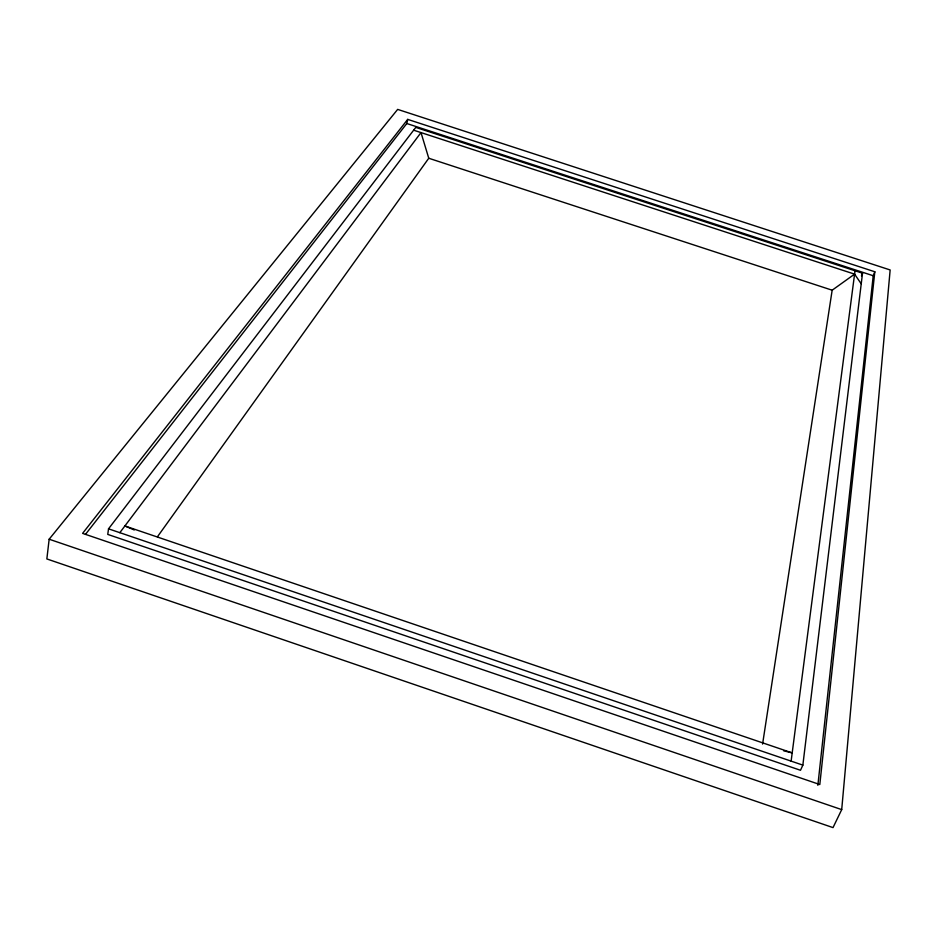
<?xml version="1.0" encoding="UTF-8"?>
<svg xmlns="http://www.w3.org/2000/svg" width="937" height="937" viewBox="0 0 937 937"><rect width="100%" height="100%" fill="white"/><g stroke="black" fill="none" stroke-linecap="round" stroke-linejoin="round"><path stroke-width="1.41" d="M841.707 809.615L890.15 269.961L397.663 109.395L49.157 539.22L46.85 558.944L833.016 827.605L841.707 809.615L49.157 539.22M874.818 271.765L819.805 784.527L82.597 533.376L407.712 119.386L874.818 271.765L873.225 275.736L817.86 785.335M802.857 765.119L862.52 273.206L415.782 127.397L108.528 528.831L107.755 534.406L800.503 770.273L802.857 765.119L108.528 528.831M791.121 761.125L855.024 270.758M762.589 744.072L832.161 290.201L854.579 274.143L861.232 283.841M85.466 534.383L406.799 123.52L407.712 119.386M861.466 275.865L862.52 273.206M157.428 536.796L428.759 158.248L421.006 132.585L119.831 532.673M783.672 750.795L792.198 752.903L124.879 525.962L134.272 529.979M406.799 123.52L873.225 275.736M413.65 130.184L854.579 274.143M428.759 158.248L832.161 290.201"/></g></svg>
